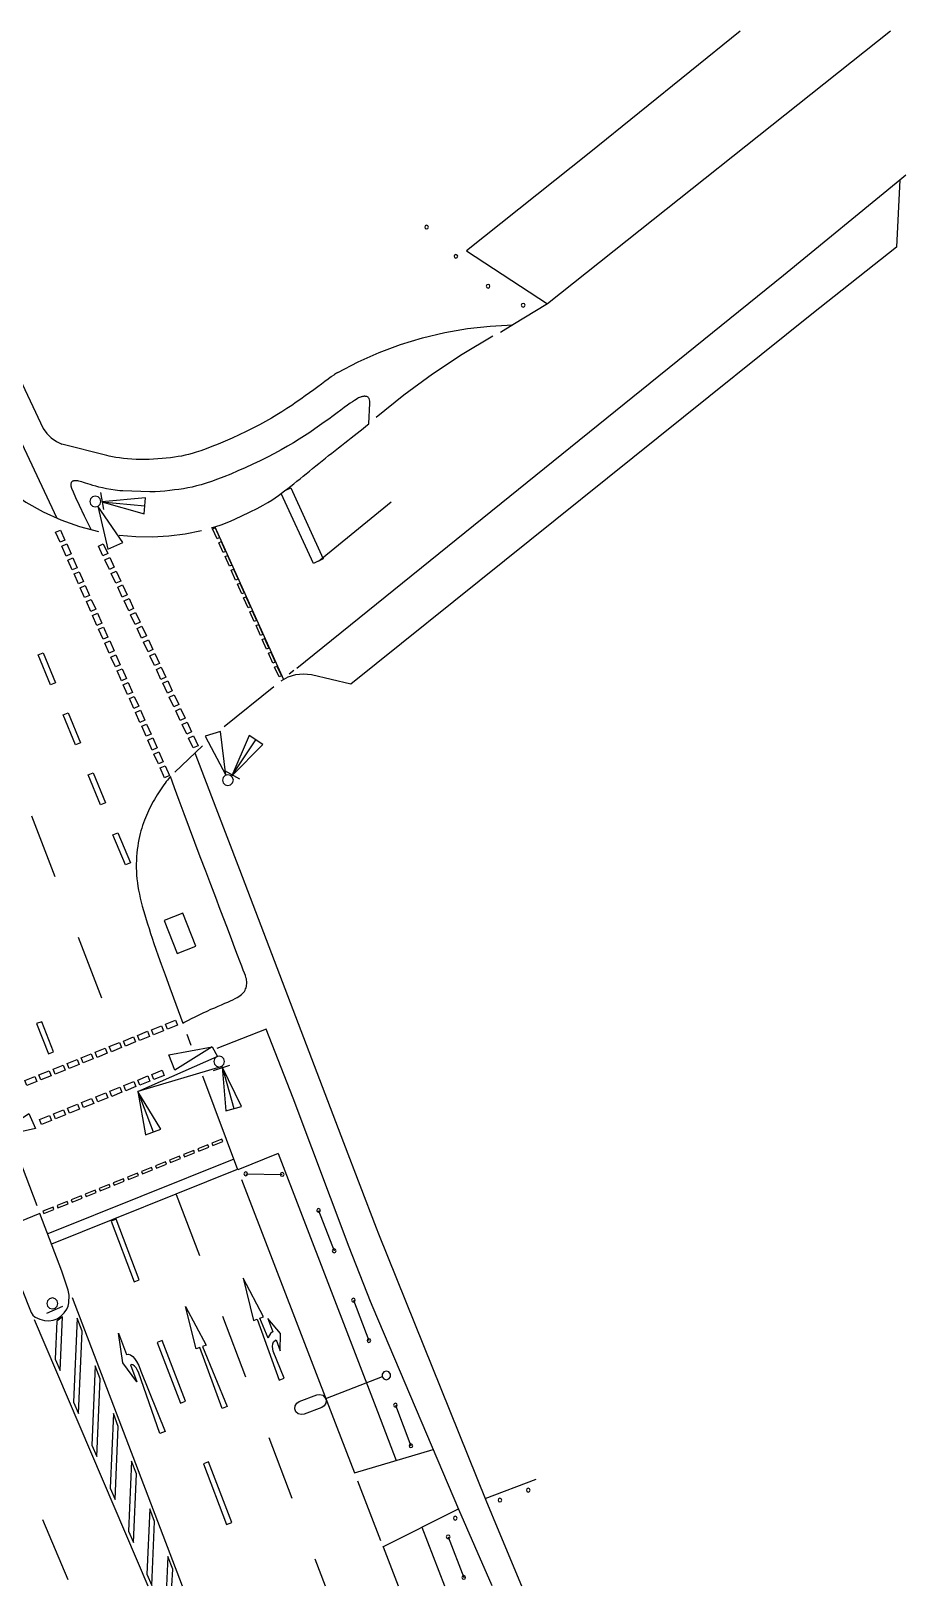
# Model space of a CAD drawing. Header units: inches. Extents: x 567313.8 to 567405.4, y 5937968.2 to 5938040.
# Drawn here: x 567365 to 567405.4, y 5937968.2 to 5938040 of the extents above; entities that cross this region are included whole.
import ezdxf

# ---------------------------------------------------------------- set-up
doc = ezdxf.new("R2010")
doc.units = ezdxf.units.IN
doc.header["$MEASUREMENT"] = 0

msp = doc.modelspace()

# ---------------------------------------------------------------- linework, layer by layer
for points in [[(567397.7633, 5938039.9734), (567390.794, 5938034.3432), (567385.1302, 5938029.837), (567388.8695, 5938027.382)], [(567404.6964, 5938039.9734), (567388.8698, 5938027.3817)], [(567377.2964, 5938010.5682), (567399.751, 5938028.7073), (567405.1249, 5938033.1045)], [(567405.1249, 5938033.1045), (567404.9698, 5938030.0017), (567401.0593, 5938026.904), (567379.7965, 5938009.824), (567377.9825, 5938010.2564)], [(567405.1249, 5938033.1045), (567405.407, 5938033.3317)], [(567383.2896, 5938031.0116), (567383.2285, 5938030.9863), (567383.2032, 5938030.9251), (567383.2285, 5938030.864), (567383.2896, 5938030.8386), (567383.3508, 5938030.864), (567383.3761, 5938030.9251), (567383.3508, 5938030.9863), (567383.2896, 5938031.0116)], [(567384.6391, 5938029.6628), (567384.5779, 5938029.6375), (567384.5526, 5938029.5763), (567384.5779, 5938029.5152), (567384.6391, 5938029.4898), (567384.7003, 5938029.5152), (567384.7256, 5938029.5763), (567384.7003, 5938029.6375), (567384.6391, 5938029.6628)], [(567386.1235, 5938028.2803), (567386.0624, 5938028.255), (567386.037, 5938028.1938), (567386.0624, 5938028.1326), (567386.1235, 5938028.1073), (567386.1847, 5938028.1326), (567386.21, 5938028.1938), (567386.1847, 5938028.255), (567386.1235, 5938028.2803)], [(567388.8698, 5938027.3817), (567387.2732, 5938026.4107)], [(567387.743, 5938027.4036), (567387.6818, 5938027.3783), (567387.6565, 5938027.3171), (567387.6818, 5938027.2559), (567387.7429, 5938027.2306), (567387.8041, 5938027.2559), (567387.8294, 5938027.3171), (567387.8041, 5938027.3782), (567387.743, 5938027.4036)], [(567379.1928, 5938024.2187), (567380.131, 5938024.7053), (567381.0971, 5938025.1338), (567382.0876, 5938025.5026), (567383.0986, 5938025.8102), (567384.1266, 5938026.0557), (567385.1676, 5938026.238), (567386.2177, 5938026.3565), (567387.2732, 5938026.4107), (567386.6964, 5938026.0577)], [(567386.339, 5938025.8952), (567384.9329, 5938025.0486), (567383.567, 5938024.1386), (567382.2442, 5938023.1671), (567380.9672, 5938022.136)], [(567364.3948, 5938024.176), (567365.5944, 5938021.6309)], [(567379.1928, 5938024.2187), (567379.1607, 5938024.1987), (567379.1258, 5938024.1762), (567379.0351, 5938024.1159), (567379.0082, 5938024.0976), (567378.9005, 5938024.0228), (567378.8808, 5938024.0088), (567378.7547, 5938023.918), (567378.7434, 5938023.9098), (567378.5946, 5938023.8005), (567378.434, 5938023.6815), (567378.2614, 5938023.5533), (567378.0783, 5938023.4177), (567377.8866, 5938023.2767), (567377.6876, 5938023.1321), (567377.483, 5938022.9857), (567377.2744, 5938022.8393), (567377.0609, 5938022.6932), (567376.8409, 5938022.5471), (567376.6124, 5938022.4005), (567376.3736, 5938022.2531), (567376.1224, 5938022.1045), (567375.857, 5938021.9542), (567375.5752, 5938021.802), (567375.2748, 5938021.6472), (567374.9592, 5938021.4913), (567374.6347, 5938021.3371), (567374.3079, 5938021.1875), (567373.9853, 5938021.0453), (567373.6735, 5938020.913), (567373.3795, 5938020.7935), (567373.1106, 5938020.6895), (567372.8719, 5938020.603), (567372.661, 5938020.5323), (567372.4729, 5938020.475), (567372.3017, 5938020.4286), (567372.1408, 5938020.3904), (567371.9827, 5938020.358), (567371.8201, 5938020.3294), (567371.647, 5938020.3031), (567371.4632, 5938020.2784), (567371.2729, 5938020.2562), (567371.0781, 5938020.2369), (567370.8801, 5938020.221), (567370.6801, 5938020.2089), (567370.4791, 5938020.2009), (567370.2785, 5938020.1973), (567370.0791, 5938020.1984), (567369.8799, 5938020.2044), (567369.6812, 5938020.2151), (567369.4852, 5938020.2302), (567369.2947, 5938020.249), (567369.1124, 5938020.2712), (567368.9414, 5938020.296), (567368.7849, 5938020.3225), (567368.6459, 5938020.35), (567368.5232, 5938020.378), (567366.4588, 5938020.9124)], [(567363.3098, 5938023.6646), (567366.2213, 5938017.4873)], [(567374.2404, 5938017.3472), (567374.7347, 5938017.5781), (567375.1421, 5938017.775), (567375.4748, 5938017.9432), (567375.7453, 5938018.0878), (567375.9658, 5938018.2141), (567376.1487, 5938018.3274), (567376.3064, 5938018.4328), (567376.4512, 5938018.5356), (567376.5933, 5938018.6401), (567376.7351, 5938018.747), (567376.8767, 5938018.856), (567377.0183, 5938018.967), (567377.1601, 5938019.0797), (567377.3024, 5938019.194), (567377.4453, 5938019.3095), (567377.5891, 5938019.4262), (567377.7338, 5938019.5437), (567377.8795, 5938019.662), (567378.0261, 5938019.7808), (567378.1734, 5938019.9001), (567378.3213, 5938020.0196), (567378.4697, 5938020.1392), (567378.6187, 5938020.2588), (567378.7679, 5938020.3781), (567378.9173, 5938020.4971), (567379.0666, 5938020.6156), (567379.2155, 5938020.7333), (567379.3636, 5938020.85), (567379.5105, 5938020.9657), (567379.656, 5938021.08), (567379.7997, 5938021.1927), (567379.9412, 5938021.3038), (567380.0804, 5938021.413), (567380.2177, 5938021.521), (567380.3538, 5938021.6282), (567380.4894, 5938021.7352), (567380.6223, 5938021.8405), (567380.674, 5938022.8017), (567380.6678, 5938022.8879), (567380.6549, 5938022.9558), (567380.6362, 5938023.0077), (567380.6131, 5938023.0459), (567380.5866, 5938023.0728), (567380.5578, 5938023.0905), (567380.5279, 5938023.1015), (567380.498, 5938023.108), (567380.469, 5938023.1121), (567380.4408, 5938023.1141), (567380.4129, 5938023.114), (567380.3849, 5938023.112), (567380.3565, 5938023.1081), (567380.3273, 5938023.1023), (567380.2969, 5938023.0947), (567380.265, 5938023.0854), (567380.2307, 5938023.074), (567380.1923, 5938023.0591), (567380.1477, 5938023.0388), (567380.0947, 5938023.0112), (567380.0313, 5938022.9746), (567379.9552, 5938022.9271), (567379.8644, 5938022.8668), (567379.7568, 5938022.7919), (567379.6308, 5938022.7012), (567379.4874, 5938022.5959), (567379.3281, 5938022.4779), (567379.1546, 5938022.349), (567378.9685, 5938022.2111), (567378.7713, 5938022.0662), (567378.5646, 5938021.9159), (567378.3499, 5938021.7623), (567378.1284, 5938021.6069), (567377.8991, 5938021.4499), (567377.6604, 5938021.2914), (567377.411, 5938021.1314), (567377.1492, 5938020.9698), (567376.8736, 5938020.8067), (567376.5827, 5938020.6421), (567376.275, 5938020.4758), (567375.9502, 5938020.3085), (567375.6128, 5938020.1418), (567375.2683, 5938019.9782), (567374.9224, 5938019.8198), (567374.5806, 5938019.6691), (567374.2486, 5938019.5282), (567373.932, 5938019.3995), (567373.6364, 5938019.2853), (567373.3658, 5938019.1871), (567373.1175, 5938019.1039), (567372.8874, 5938019.0339), (567372.6711, 5938018.9752), (567372.4644, 5938018.9262), (567372.2631, 5938018.8849), (567372.0629, 5938018.8497), (567371.8596, 5938018.8187), (567371.6498, 5938018.7906), (567371.4335, 5938018.7654), (567371.2118, 5938018.7434), (567370.9854, 5938018.7252), (567370.7553, 5938018.7113), (567370.5225, 5938018.702), (567369.2654, 5938018.7452), (567369.1302, 5938018.7586), (567368.9144, 5938018.7848), (567368.7084, 5938018.8147), (567368.5142, 5938018.8477), (567368.3337, 5938018.8833), (567368.1684, 5938018.921), (567368.0179, 5938018.96), (567367.8815, 5938018.9991), (567367.7581, 5938019.0375), (567367.647, 5938019.0741), (567367.5472, 5938019.1081), (567367.458, 5938019.1382), (567367.3784, 5938019.1637), (567367.3076, 5938019.1837), (567367.245, 5938019.1986), (567367.1897, 5938019.2087), (567367.1411, 5938019.2147), (567367.0985, 5938019.2171), (567367.0612, 5938019.2164), (567367.0284, 5938019.213), (567366.9995, 5938019.2076), (567366.9739, 5938019.2004), (567366.9513, 5938019.1913), (567366.9315, 5938019.1799), (567366.9144, 5938019.1661), (567366.8997, 5938019.1493), (567366.8874, 5938019.1293), (567366.8773, 5938019.1058), (567366.8691, 5938019.0784), (567366.8646, 5938019.0434), (567366.8729, 5938018.9837), (567366.9049, 5938018.8785), (567366.9717, 5938018.7074), (567367.0843, 5938018.4495), (567367.2536, 5938018.0845), (567367.4906, 5938017.5916), (567367.8062, 5938016.9502)], [(567361.5827, 5938021.3709), (567362.1136, 5938020.6371), (567362.7053, 5938019.9515), (567363.3536, 5938019.3191), (567364.0537, 5938018.7445), (567364.8003, 5938018.232), (567365.5881, 5938017.7852), (567366.4113, 5938017.4076), (567367.2638, 5938017.1019), (567368.1394, 5938016.8703)], [(567365.5944, 5938021.6309), (567365.7631, 5938021.4002), (567365.9672, 5938021.2002), (567366.2012, 5938021.0361), (567366.4588, 5938020.9124)], [(567367.9996, 5938018.5098), (567367.8746, 5938018.4764), (567367.7832, 5938018.3849), (567367.7497, 5938018.2599), (567367.7832, 5938018.135), (567367.8746, 5938018.0435), (567367.9996, 5938018.01), (567368.1245, 5938018.0435), (567368.216, 5938018.135), (567368.2495, 5938018.2599), (567368.216, 5938018.3849), (567368.1245, 5938018.4764), (567367.9996, 5938018.5098)], [(567368.2458, 5938018.6741), (567368.3811, 5938017.886)], [(567368.2947, 5938018.2401), (567370.2526, 5938017.6891), (567370.3193, 5938018.4358), (567368.2947, 5938018.2401)], [(567376.7597, 5938018.7659), (567377.0173, 5938018.8841), (567378.5199, 5938015.6065), (567378.0655, 5938015.3982), (567376.5829, 5938018.6324)], [(567368.1221, 5938018.0422), (567368.5794, 5938016.0602), (567369.2663, 5938016.3605), (567368.1221, 5938018.0422)], [(567368.2947, 5938018.2401), (567370.2859, 5938018.0624)], [(567378.2927, 5938015.5023), (567381.652, 5938018.2419)], [(567366.3962, 5938016.9372), (567366.5988, 5938016.4803), (567366.3703, 5938016.379), (567366.1677, 5938016.8359), (567366.3962, 5938016.9372)], [(567369.1023, 5938016.7055), (567369.8634, 5938016.639), (567370.6272, 5938016.6277), (567371.3899, 5938016.6716), (567372.1475, 5938016.7705), (567372.8959, 5938016.9239)], [(567373.3584, 5938017.0474), (567373.8027, 5938017.1876), (567374.2404, 5938017.3472)], [(567373.4147, 5938016.9969), (567373.5242, 5938017.046), (567373.7283, 5938016.5898), (567373.6188, 5938016.5407), (567373.4147, 5938016.9969)], [(567373.5137, 5938017.094), (567376.6798, 5938010.0458)], [(567366.6798, 5938016.2975), (567366.8824, 5938015.8406), (567366.654, 5938015.7393), (567366.4513, 5938016.1962), (567366.6798, 5938016.2975)], [(567368.3512, 5938015.7488), (567368.1388, 5938016.2012), (567368.365, 5938016.3075), (567368.5774, 5938015.8551), (567368.3512, 5938015.7488)], [(567373.7005, 5938016.3583), (567373.81, 5938016.4073), (567374.0141, 5938015.9511), (567373.9046, 5938015.9021), (567373.7005, 5938016.3583)], [(567366.9634, 5938015.6579), (567367.166, 5938015.201), (567366.9376, 5938015.0997), (567366.735, 5938015.5566), (567366.9634, 5938015.6579)], [(567368.6486, 5938015.1155), (567368.4362, 5938015.5679), (567368.6624, 5938015.6741), (567368.8748, 5938015.2217), (567368.6486, 5938015.1155)], [(567373.9861, 5938015.7245), (567374.0956, 5938015.7735), (567374.2997, 5938015.3173), (567374.1902, 5938015.2683), (567373.9861, 5938015.7245)], [(567367.247, 5938015.0182), (567367.4496, 5938014.5613), (567367.2212, 5938014.46), (567367.0186, 5938014.9169), (567367.247, 5938015.0182)], [(567368.9461, 5938014.4821), (567368.7336, 5938014.9345), (567368.9598, 5938015.0408), (567369.1722, 5938014.5884), (567368.9461, 5938014.4821)], [(567374.2719, 5938015.0858), (567374.3813, 5938015.1348), (567374.5855, 5938014.6786), (567374.476, 5938014.6296), (567374.2719, 5938015.0858)], [(567367.5307, 5938014.3786), (567367.7333, 5938013.9217), (567367.5048, 5938013.8204), (567367.3022, 5938014.2773), (567367.5307, 5938014.3786)], [(567369.2435, 5938013.8488), (567369.031, 5938014.3012), (567369.2572, 5938014.4074), (567369.4697, 5938013.955), (567369.2435, 5938013.8488)], [(567374.5577, 5938014.4471), (567374.6671, 5938014.4961), (567374.8713, 5938014.0399), (567374.7618, 5938013.9909), (567374.5577, 5938014.4471)], [(567367.8143, 5938013.7389), (567368.0169, 5938013.2821), (567367.7885, 5938013.1808), (567367.5859, 5938013.6376), (567367.8143, 5938013.7389)], [(567369.5409, 5938013.2154), (567369.3284, 5938013.6678), (567369.5546, 5938013.774), (567369.7671, 5938013.3216), (567369.5409, 5938013.2154)], [(567374.8435, 5938013.8084), (567374.9529, 5938013.8574), (567375.1571, 5938013.4012), (567375.0476, 5938013.3522), (567374.8435, 5938013.8084)], [(567368.098, 5938013.0993), (567368.3005, 5938012.6424), (567368.0721, 5938012.5411), (567367.8695, 5938012.998), (567368.098, 5938013.0993)], [(567369.8383, 5938012.582), (567369.6259, 5938013.0344), (567369.852, 5938013.1407), (567370.0645, 5938012.6883), (567369.8383, 5938012.582)], [(567375.1293, 5938013.1697), (567375.2387, 5938013.2187), (567375.4429, 5938012.7625), (567375.3334, 5938012.7135), (567375.1293, 5938013.1697)], [(567375.4151, 5938012.531), (567375.5245, 5938012.5801), (567375.7287, 5938012.1238), (567375.6192, 5938012.0749), (567375.4151, 5938012.531)], [(567368.3816, 5938012.4597), (567368.5842, 5938012.0028), (567368.3557, 5938011.9015), (567368.1531, 5938012.3583), (567368.3816, 5938012.4597)], [(567370.1357, 5938011.9487), (567369.9233, 5938012.4011), (567370.1495, 5938012.5073), (567370.3619, 5938012.0549), (567370.1357, 5938011.9487)], [(567370.4331, 5938011.3153), (567370.2207, 5938011.7677), (567370.4469, 5938011.874), (567370.6593, 5938011.4216), (567370.4331, 5938011.3153)], [(567375.7009, 5938011.8924), (567375.8103, 5938011.9414), (567376.0145, 5938011.4852), (567375.905, 5938011.4361), (567375.7009, 5938011.8924)], [(567365.5867, 5938011.2756), (567366.1631, 5938009.8914), (567365.9324, 5938009.7954), (567365.356, 5938011.1795), (567365.5867, 5938011.2756)], [(567368.6652, 5938011.82), (567368.8678, 5938011.3631), (567368.6394, 5938011.2618), (567368.4368, 5938011.7187), (567368.6652, 5938011.82)], [(567368.9489, 5938011.1804), (567369.1515, 5938010.7235), (567368.923, 5938010.6221), (567368.7204, 5938011.079), (567368.9489, 5938011.1804)], [(567370.7305, 5938010.682), (567370.5181, 5938011.1344), (567370.7443, 5938011.2406), (567370.9567, 5938010.7882), (567370.7305, 5938010.682)], [(567375.9867, 5938011.2537), (567376.0961, 5938011.3027), (567376.3003, 5938010.8465), (567376.1908, 5938010.7975), (567375.9867, 5938011.2537)], [(567369.2325, 5938010.5407), (567369.4351, 5938010.0838), (567369.2066, 5938009.9825), (567369.0041, 5938010.4394), (567369.2325, 5938010.5407)], [(567371.0279, 5938010.0486), (567370.8155, 5938010.501), (567371.0417, 5938010.6072), (567371.2541, 5938010.1548), (567371.0279, 5938010.0486)], [(567376.2724, 5938010.615), (567376.3819, 5938010.664), (567376.5861, 5938010.2078), (567376.4766, 5938010.1588), (567376.2724, 5938010.615)], [(567377.1552, 5938010.4541), (567376.9519, 5938010.29)], [(567369.5161, 5938009.901), (567369.7187, 5938009.4441), (567369.4903, 5938009.3428), (567369.2877, 5938009.7997), (567369.5161, 5938009.901)], [(567371.3253, 5938009.4152), (567371.1129, 5938009.8676), (567371.3391, 5938009.9739), (567371.5515, 5938009.5215), (567371.3253, 5938009.4152)], [(567376.2338, 5938009.7098), (567373.9433, 5938007.8596)], [(567377.9825, 5938010.2564), (567377.6124, 5938010.2906), (567377.2426, 5938010.2532), (567376.8869, 5938010.1457), (567376.5583, 5938009.972)], [(567369.7998, 5938009.2614), (567370.0024, 5938008.8045), (567369.7739, 5938008.7032), (567369.5713, 5938009.1601), (567369.7998, 5938009.2614)], [(567371.6227, 5938008.7819), (567371.4103, 5938009.2343), (567371.6365, 5938009.3405), (567371.8489, 5938008.8881), (567371.6227, 5938008.7819)], [(567366.7395, 5938008.5073), (567367.316, 5938007.1231), (567367.0853, 5938007.0271), (567366.5088, 5938008.4112), (567366.7395, 5938008.5073)], [(567370.0834, 5938008.6217), (567370.286, 5938008.1649), (567370.0576, 5938008.0636), (567369.855, 5938008.5204), (567370.0834, 5938008.6217)], [(567371.9201, 5938008.1485), (567371.7077, 5938008.6009), (567371.9339, 5938008.7072), (567372.1463, 5938008.2547), (567371.9201, 5938008.1485)], [(567370.367, 5938007.9821), (567370.5696, 5938007.5252), (567370.3412, 5938007.4239), (567370.1386, 5938007.8808), (567370.367, 5938007.9821)], [(567372.2175, 5938007.5152), (567372.0051, 5938007.9676), (567372.2313, 5938008.0738), (567372.4437, 5938007.6214), (567372.2175, 5938007.5152)], [(567373.7765, 5938007.6476), (567373.0621, 5938007.4205), (567374.025, 5938005.6288), (567373.7765, 5938007.6476)], [(567370.6506, 5938007.3425), (567370.8532, 5938006.8856), (567370.6248, 5938006.7843), (567370.4222, 5938007.2412), (567370.6506, 5938007.3425)], [(567372.952, 5938006.9852), (567371.6723, 5938005.7634)], [(567372.515, 5938006.8818), (567372.3025, 5938007.3342), (567372.5287, 5938007.4404), (567372.7412, 5938006.988), (567372.515, 5938006.8818)], [(567374.3052, 5938005.5884), (567375.7229, 5938007.0469), (567375.0983, 5938007.4614), (567374.3052, 5938005.5884)], [(567374.3052, 5938005.5884), (567375.4106, 5938007.2542)], [(567370.9343, 5938006.7028), (567371.1369, 5938006.2459), (567370.9084, 5938006.1446), (567370.7058, 5938006.6015), (567370.9343, 5938006.7028)], [(567372.5984, 5938006.6559), (567373.5618, 5938004.116), (567374.651, 5938001.2757), (567379.4584, 5937988.6643), (567380.9625, 5937984.7329), (567381.0734, 5937984.4512), (567386.0276, 5937972.1638), (567386.6217, 5937970.7102), (567387.6629, 5937968.2018)], [(567367.8924, 5938005.739), (567368.4688, 5938004.3548), (567368.2381, 5938004.2587), (567367.6617, 5938005.6429), (567367.8924, 5938005.739)], [(567371.4694, 5938005.5619), (567371.4254, 5938005.5119), (567371.3779, 5938005.4555), (567371.3279, 5938005.3936), (567371.2754, 5938005.3263), (567371.2206, 5938005.2535), (567371.1635, 5938005.1751), (567371.1042, 5938005.0912), (567371.0433, 5938005.0025), (567370.9812, 5938004.9095), (567370.9185, 5938004.813), (567370.8558, 5938004.7136), (567370.7935, 5938004.6121), (567370.7322, 5938004.509), (567370.6724, 5938004.4051), (567370.6146, 5938004.301), (567370.5588, 5938004.1964), (567370.5049, 5938004.0911), (567370.4531, 5938003.9847), (567370.4031, 5938003.877), (567370.355, 5938003.7678), (567370.3087, 5938003.6566), (567370.2642, 5938003.5432), (567370.2216, 5938003.4272), (567370.1808, 5938003.3083), (567370.142, 5938003.1859), (567370.1054, 5938003.0596), (567370.0711, 5938002.9289), (567370.0391, 5938002.7934), (567370.0096, 5938002.6525), (567369.9828, 5938002.5058), (567369.9588, 5938002.3531), (567369.9379, 5938002.1949), (567369.9204, 5938002.0322), (567369.9066, 5938001.8658), (567369.897, 5938001.6966), (567369.8917, 5938001.5255), (567369.8912, 5938001.3532), (567369.8958, 5938001.1807), (567369.9058, 5938001.0085), (567369.921, 5938000.8363), (567369.9415, 5938000.6634), (567369.9671, 5938000.4891), (567369.9977, 5938000.3128), (567370.0333, 5938000.1336), (567370.0736, 5937999.9511), (567370.1188, 5937999.7645), (567370.1685, 5937999.5733), (567370.2227, 5937999.3772), (567370.281, 5937999.1762), (567370.3432, 5937998.9703), (567370.409, 5937998.7595), (567370.4782, 5937998.5435), (567370.5506, 5937998.3224), (567370.6258, 5937998.0962), (567370.7052, 5937997.8609), (567370.7956, 5937997.5975), (567370.9056, 5937997.2832), (567371.0436, 5937996.8951), (567371.218, 5937996.4104), (567371.4373, 5937995.8063), (567371.71, 5937995.0598), (567372.0306, 5937994.1857), (567372.082, 5937994.2119), (567372.1717, 5937994.2574), (567372.2932, 5937994.3185), (567372.4403, 5937994.3919), (567372.6064, 5937994.4738), (567372.7852, 5937994.5608), (567372.9705, 5937994.6494), (567373.1556, 5937994.7359), (567373.3352, 5937994.8174), (567373.5077, 5937994.8937), (567373.6722, 5937994.9652), (567373.828, 5937995.0322), (567373.9743, 5937995.095), (567374.1105, 5937995.1541), (567374.2357, 5937995.2097), (567374.3492, 5937995.2624), (567374.4506, 5937995.3123), (567374.5403, 5937995.3604), (567374.6192, 5937995.4072), (567374.6881, 5937995.4535), (567374.7478, 5937995.4999), (567374.7991, 5937995.5473), (567374.8429, 5937995.5964), (567374.8799, 5937995.6478), (567374.9109, 5937995.7021), (567374.9363, 5937995.7587), (567374.9564, 5937995.8169), (567374.9714, 5937995.8761), (567374.9817, 5937995.9354), (567374.9876, 5937995.9942), (567374.9894, 5937996.0516), (567374.9873, 5937996.1071), (567374.9814, 5937996.1611), (567374.9699, 5937996.2192), (567374.951, 5937996.2884), (567374.9225, 5937996.3754), (567374.8824, 5937996.4871), (567374.8288, 5937996.6305), (567374.7596, 5937996.8124), (567374.6729, 5937997.0398), (567374.5671, 5937997.3179), (567374.4424, 5937997.6464), (567374.2993, 5937998.0235), (567374.1386, 5937998.4474), (567373.9608, 5937998.9161), (567373.7667, 5937999.428), (567373.5567, 5937999.9811), (567373.3316, 5938000.5736), (567373.0927, 5938001.2019), (567372.8447, 5938001.855), (567372.5929, 5938002.5201), (567372.3425, 5938003.1844), (567372.0991, 5938003.8353), (567371.8678, 5938004.4599), (567371.6541, 5938005.0454), (567371.4694, 5938005.5619)], [(567371.2179, 5938006.0632), (567371.4205, 5938005.6063), (567371.1921, 5938005.505), (567370.9895, 5938005.9618), (567371.2179, 5938006.0632)], [(567374.1201, 5938005.6459), (567373.9951, 5938005.6125), (567373.9037, 5938005.521), (567373.8702, 5938005.396), (567373.9037, 5938005.2711), (567373.9951, 5938005.1796), (567374.1201, 5938005.1461), (567374.245, 5938005.1796), (567374.3365, 5938005.2711), (567374.37, 5938005.396), (567374.3365, 5938005.521), (567374.245, 5938005.6125), (567374.1201, 5938005.6459)], [(567373.9542, 5938005.8484), (567374.651, 5938005.456)], [(567365.0615, 5938003.7501), (567366.1251, 5938000.9463)], [(567369.0453, 5938002.9707), (567369.6217, 5938001.5865), (567369.391, 5938001.4904), (567368.8146, 5938002.8746), (567369.0453, 5938002.9707)], [(567371.1775, 5937998.9139), (567371.7759, 5937997.3877), (567372.6414, 5937997.7271), (567372.043, 5937999.2533), (567371.1775, 5937998.9139)], [(567367.2071, 5937998.1496), (567368.2892, 5937995.3528)], [(567365.5252, 5937994.2468), (567365.2922, 5937994.1565), (567365.8341, 5937992.7584), (567366.0671, 5937992.8487), (567365.5252, 5937994.2468)], [(567370.5933, 5937993.8762), (567371.0571, 5937994.0625), (567371.1502, 5937993.8306), (567370.6864, 5937993.6443), (567370.5933, 5937993.8762)], [(567371.2426, 5937994.1371), (567371.7064, 5937994.3234), (567371.7995, 5937994.0914), (567371.3357, 5937993.9051), (567371.2426, 5937994.1371)], [(567386.3096, 5937968.2018), (567385.5063, 5937970.037), (567384.7768, 5937971.7282), (567380.8173, 5937981.0311), (567380.6939, 5937981.3286), (567379.7209, 5937983.8412), (567377.1308, 5937990.7137), (567375.8847, 5937993.9068), (567373.6124, 5937993.0053)], [(567368.6454, 5937993.0938), (567369.1092, 5937993.2801), (567369.2023, 5937993.0482), (567368.7386, 5937992.8619), (567368.6454, 5937993.0938)], [(567369.2947, 5937993.3546), (567369.7585, 5937993.5409), (567369.8516, 5937993.309), (567369.3879, 5937993.1227), (567369.2947, 5937993.3546)], [(567369.944, 5937993.6154), (567370.4078, 5937993.8017), (567370.5009, 5937993.5698), (567370.0372, 5937993.3835), (567369.944, 5937993.6154)], [(567372.2238, 5937993.6684), (567372.4149, 5937993.1568)], [(567366.6976, 5937992.3113), (567367.1614, 5937992.4976), (567367.2545, 5937992.2657), (567366.7907, 5937992.0794), (567366.6976, 5937992.3113)], [(567367.3469, 5937992.5721), (567367.8106, 5937992.7584), (567367.9038, 5937992.5265), (567367.44, 5937992.3403), (567367.3469, 5937992.5721)], [(567367.9961, 5937992.833), (567368.4599, 5937993.0192), (567368.5531, 5937992.7874), (567368.0893, 5937992.6011), (567367.9961, 5937992.833)], [(567369.9642, 5937991.0291), (567373.618, 5937992.6335)], [(567373.3903, 5937993.0876), (567371.6626, 5937992.0141), (567371.3911, 5937992.7129), (567373.3903, 5937993.0876)], [(567373.3903, 5937993.0876), (567373.6325, 5937992.6394)], [(567373.7184, 5937992.6546), (567373.5935, 5937992.6212), (567373.502, 5937992.5297), (567373.4685, 5937992.4047), (567373.502, 5937992.2798), (567373.5935, 5937992.1883), (567373.7184, 5937992.1548), (567373.8434, 5937992.1883), (567373.9349, 5937992.2798), (567373.9683, 5937992.4047), (567373.9349, 5937992.5297), (567373.8434, 5937992.6212), (567373.7184, 5937992.6546)], [(567365.399, 5937991.7897), (567365.8628, 5937991.976), (567365.9559, 5937991.7441), (567365.4921, 5937991.5578), (567365.399, 5937991.7897)], [(567366.0483, 5937992.0505), (567366.5121, 5937992.2368), (567366.6052, 5937992.0049), (567366.1414, 5937991.8186), (567366.0483, 5937992.0505)], [(567373.7896, 5937992.1652), (567369.9642, 5937991.0291)], [(567370.6133, 5937991.8151), (567371.0771, 5937992.0014), (567371.1702, 5937991.7695), (567370.7065, 5937991.5832), (567370.6133, 5937991.8151)], [(567372.9398, 5937991.7514), (567374.5539, 5937987.4294)], [(567374.1977, 5937992.2215), (567373.4344, 5937991.983)], [(567373.8461, 5937992.1605), (567374.3908, 5937990.2369)], [(567373.8461, 5937992.1605), (567374.0301, 5937990.1348), (567374.7514, 5937990.3391), (567373.8461, 5937992.1605)], [(567364.7497, 5937991.5289), (567365.2135, 5937991.7152), (567365.3066, 5937991.4833), (567364.8428, 5937991.297), (567364.7497, 5937991.5289)], [(567368.6655, 5937991.0327), (567369.1292, 5937991.2189), (567369.2224, 5937990.9871), (567368.7586, 5937990.8008), (567368.6655, 5937991.0327)], [(567369.3147, 5937991.2935), (567369.7785, 5937991.4798), (567369.8717, 5937991.2479), (567369.4079, 5937991.0616), (567369.3147, 5937991.2935)], [(567369.964, 5937991.5543), (567370.4278, 5937991.7406), (567370.5209, 5937991.5087), (567370.0572, 5937991.3224), (567369.964, 5937991.5543)], [(567369.9642, 5937991.0291), (567370.6661, 5937989.1571)], [(567369.9642, 5937991.0291), (567370.3151, 5937989.0255), (567371.0171, 5937989.2888), (567369.9642, 5937991.0291)], [(567366.7176, 5937990.2502), (567367.1814, 5937990.4365), (567367.2745, 5937990.2046), (567366.8107, 5937990.0183), (567366.7176, 5937990.2502)], [(567367.3669, 5937990.511), (567367.8306, 5937990.6973), (567367.9238, 5937990.4654), (567367.46, 5937990.2791), (567367.3669, 5937990.511)], [(567368.0162, 5937990.7718), (567368.48, 5937990.9581), (567368.5731, 5937990.7262), (567368.1093, 5937990.5399), (567368.0162, 5937990.7718)], [(567364.9385, 5937990.0028), (567365.2322, 5937989.3131), (567363.2459, 5937988.8748), (567364.9385, 5937990.0028)], [(567365.419, 5937989.7286), (567365.8828, 5937989.9149), (567365.9759, 5937989.683), (567365.5122, 5937989.4967), (567365.419, 5937989.7286)], [(567366.0683, 5937989.9894), (567366.5321, 5937990.1757), (567366.6252, 5937989.9438), (567366.1614, 5937989.7575), (567366.0683, 5937989.9894)], [(567364.1559, 5937988.757), (567365.3005, 5937985.7654)], [(567372.584, 5937988.1893), (567372.5393, 5937988.3006), (567372.0755, 5937988.1143), (567372.1202, 5937988.003), (567372.584, 5937988.1893)], [(567373.2333, 5937988.4501), (567373.1886, 5937988.5614), (567372.7248, 5937988.3751), (567372.7695, 5937988.2638), (567373.2333, 5937988.4501)], [(567373.8826, 5937988.7109), (567373.8379, 5937988.8222), (567373.3741, 5937988.6359), (567373.4188, 5937988.5246), (567373.8826, 5937988.7109)], [(567374.3887, 5937987.9016), (567365.8077, 5937984.4547)], [(567370.6361, 5937987.4069), (567370.5914, 5937987.5182), (567370.1277, 5937987.3319), (567370.1724, 5937987.2206), (567370.6361, 5937987.4069)], [(567371.2854, 5937987.6677), (567371.2407, 5937987.779), (567370.7769, 5937987.5927), (567370.8216, 5937987.4814), (567371.2854, 5937987.6677)], [(567371.9347, 5937987.9285), (567371.89, 5937988.0398), (567371.4262, 5937987.8535), (567371.4709, 5937987.7422), (567371.9347, 5937987.9285)], [(567376.4325, 5937988.1572), (567374.5764, 5937987.4139)], [(567376.4325, 5937988.1572), (567381.0162, 5937976.2464), (567381.8862, 5937973.987)], [(567365.9863, 5937983.9878), (567374.5682, 5937987.4352)], [(567368.6883, 5937986.6244), (567368.6436, 5937986.7357), (567368.1798, 5937986.5494), (567368.2245, 5937986.4381), (567368.6883, 5937986.6244)], [(567369.3376, 5937986.8852), (567369.2929, 5937986.9965), (567368.8291, 5937986.8102), (567368.8738, 5937986.6989), (567369.3376, 5937986.8852)], [(567369.9869, 5937987.146), (567369.9422, 5937987.2573), (567369.4784, 5937987.071), (567369.5231, 5937986.9597), (567369.9869, 5937987.146)], [(567374.7531, 5937986.9548), (567379.1504, 5937975.5283), (567379.9643, 5937973.4146), (567383.5978, 5937974.4968)], [(567374.9415, 5937987.3098), (567374.8804, 5937987.2845), (567374.855, 5937987.2233), (567374.8804, 5937987.1622), (567374.9415, 5937987.1368), (567375.0027, 5937987.1622), (567375.028, 5937987.2233), (567375.0027, 5937987.2845), (567374.9415, 5937987.3098)], [(567374.9415, 5937987.2233), (567376.6237, 5937987.196)], [(567376.6237, 5937987.2825), (567376.5626, 5937987.2571), (567376.5372, 5937987.196), (567376.5625, 5937987.1348), (567376.6237, 5937987.1095), (567376.6849, 5937987.1348), (567376.7102, 5937987.196), (567376.6849, 5937987.2571), (567376.6237, 5937987.2825)], [(567367.3897, 5937986.1028), (567367.345, 5937986.2141), (567366.8812, 5937986.0278), (567366.9259, 5937985.9165), (567367.3897, 5937986.1028)], [(567368.039, 5937986.3636), (567367.9943, 5937986.4749), (567367.5305, 5937986.2886), (567367.5752, 5937986.1773), (567368.039, 5937986.3636)], [(567371.7356, 5937986.263), (567372.8015, 5937983.4601)], [(567363.5528, 5937984.6285), (567363.7087, 5937984.2371), (567364.5955, 5937981.9381), (567365.0419, 5937980.8186), (567365.1147, 5937980.7019), (567365.22, 5937980.6133), (567365.4315, 5937980.5104), (567365.6581, 5937980.4468), (567365.8601, 5937980.4323), (567366.0604, 5937980.4631), (567366.2457, 5937980.5368), (567366.4097, 5937980.6504), (567366.5572, 5937980.8018), (567366.6794, 5937980.9742), (567366.7435, 5937981.1141), (567366.7761, 5937981.2644), (567366.7868, 5937981.624), (567366.7494, 5937981.8487), (567366.459, 5937982.7282), (567365.4455, 5937985.3863), (567363.5475, 5937984.6263)], [(567366.0911, 5937985.5811), (567366.0464, 5937985.6924), (567365.5826, 5937985.5061), (567365.6273, 5937985.3948), (567366.0911, 5937985.5811)], [(567366.7404, 5937985.842), (567366.6957, 5937985.9533), (567366.2319, 5937985.767), (567366.2766, 5937985.6557), (567366.7404, 5937985.842)], [(567378.3039, 5937985.6246), (567378.2428, 5937985.5993), (567378.2174, 5937985.5381), (567378.2428, 5937985.477), (567378.3039, 5937985.4516), (567378.3651, 5937985.477), (567378.3904, 5937985.5381), (567378.3651, 5937985.5993), (567378.3039, 5937985.6246)], [(567378.3039, 5937985.5381), (567379.0218, 5937983.6688)], [(567368.9567, 5937985.1337), (567368.7232, 5937985.0447), (567369.7902, 5937982.2422), (567370.0238, 5937982.3311), (567368.9567, 5937985.1337)], [(567379.0218, 5937983.7553), (567378.9606, 5937983.7299), (567378.9353, 5937983.6688), (567378.9606, 5937983.6076), (567379.0218, 5937983.5823), (567379.0829, 5937983.6076), (567379.1083, 5937983.6688), (567379.083, 5937983.7299), (567379.0218, 5937983.7553)], [(567376.3384, 5937979.5546), (567376.5317, 5937979.0491), (567376.5439, 5937979.8565), (567375.9603, 5937980.5429), (567376.1972, 5937979.9236), (567376.1624, 5937979.9084), (567376.0885, 5937979.8554), (567376.0319, 5937979.7804), (567376.0103, 5937979.7267), (567375.9704, 5937979.6308), (567375.5917, 5937980.5625), (567375.7667, 5937980.6294), (567374.8192, 5937982.4074), (567375.2999, 5937980.4509), (567375.475, 5937980.5178), (567376.4879, 5937977.6946), (567376.7213, 5937977.7839), (567376.2144, 5937979.0307), (567376.1837, 5937979.257), (567376.1848, 5937979.3786), (567376.2279, 5937979.4752), (567376.316, 5937979.545), (567376.3384, 5937979.5546)], [(567366.4778, 5937981.1027), (567365.7454, 5937980.7817)], [(567366.0166, 5937981.4919), (567365.8917, 5937981.4585), (567365.8002, 5937981.367), (567365.7667, 5937981.242), (567365.8002, 5937981.1171), (567365.8916, 5937981.0256), (567366.0166, 5937980.9921), (567366.1415, 5937981.0256), (567366.233, 5937981.1171), (567366.2665, 5937981.242), (567366.233, 5937981.367), (567366.1416, 5937981.4585), (567366.0166, 5937981.4919)], [(567366.9372, 5937981.514), (567372.0086, 5937968.2019)], [(567372.1634, 5937981.0926), (567373.1172, 5937979.3179), (567372.9424, 5937979.2504), (567374.0817, 5937976.4757), (567373.8486, 5937976.3856), (567372.8258, 5937979.2053), (567372.651, 5937979.1377), (567372.1634, 5937981.0926)], [(567379.9079, 5937981.4795), (567379.8467, 5937981.4541), (567379.8214, 5937981.393), (567379.8467, 5937981.3318), (567379.9079, 5937981.3065), (567379.969, 5937981.3318), (567379.9944, 5937981.393), (567379.969, 5937981.4541), (567379.9079, 5937981.4795)], [(567379.9079, 5937981.393), (567380.6257, 5937979.5236)], [(567365.1778, 5937980.4961), (567370.4155, 5937968.2019)], [(567366.226, 5937980.4264), (567366.1501, 5937978.6734), (567366.3772, 5937978.1405), (567366.4849, 5937980.6293), (567366.226, 5937980.4264)], [(567367.163, 5937980.5532), (567366.9957, 5937976.6889), (567367.2228, 5937976.156), (567367.3875, 5937979.9628), (567367.163, 5937980.5532)], [(567373.8676, 5937980.6572), (567374.9336, 5937977.8543)], [(567369.0759, 5937979.8618), (567369.4443, 5937978.879), (567369.5185, 5937978.892), (567369.6174, 5937978.8701), (567369.7261, 5937978.7861), (567369.8036, 5937978.6985), (567369.9025, 5937978.5584), (567370.0054, 5937978.3724), (567370.1069, 5937978.1132), (567371.2178, 5937975.3271), (567371.1008, 5937975.2832), (567370.9838, 5937975.2394), (567370.4869, 5937976.6544), (567369.9899, 5937978.0694), (567369.9345, 5937978.1815), (567369.8769, 5937978.2687), (567369.8088, 5937978.3476), (567369.7327, 5937978.4052), (567369.6569, 5937978.4199), (567369.6197, 5937978.411), (567369.9178, 5937977.6153), (567369.2687, 5937978.4929), (567369.0759, 5937979.8618)], [(567380.6257, 5937979.6101), (567380.5646, 5937979.5848), (567380.5392, 5937979.5236), (567380.5646, 5937979.4625), (567380.6257, 5937979.4371), (567380.6869, 5937979.4625), (567380.7122, 5937979.5236), (567380.6869, 5937979.5848), (567380.6257, 5937979.6101)], [(567371.0909, 5937979.5286), (567370.8573, 5937979.4397), (567371.9244, 5937976.6372), (567372.1579, 5937976.7261), (567371.0909, 5937979.5286)], [(567367.9993, 5937978.3547), (567367.8413, 5937974.7044), (567368.0684, 5937974.1715), (567368.2239, 5937977.7644), (567367.9993, 5937978.3547)], [(567381.4272, 5937978.1192), (567381.3096, 5937978.081), (567381.237, 5937977.9811), (567381.237, 5937977.8575), (567381.3096, 5937977.7576), (567381.4271, 5937977.7194), (567381.5446, 5937977.7576), (567381.6173, 5937977.8575), (567381.6173, 5937977.9811), (567381.5447, 5937978.081), (567381.4272, 5937978.1192)], [(567381.2405, 5937977.8476), (567378.6279, 5937976.8437)], [(567378.4483, 5937976.4401), (567377.6319, 5937976.1263), (567377.4943, 5937976.1066), (567377.3618, 5937976.1485), (567377.2605, 5937976.2438), (567377.2107, 5937976.3736), (567377.2221, 5937976.5121), (567377.2924, 5937976.632), (567377.4078, 5937976.7095), (567378.2243, 5937977.0232), (567378.3619, 5937977.043), (567378.4945, 5937977.001), (567378.5957, 5937976.9058), (567378.6455, 5937976.776), (567378.6342, 5937976.6374), (567378.5638, 5937976.5175), (567378.4483, 5937976.4401)], [(567368.8356, 5937976.1563), (567368.6869, 5937972.7199), (567368.9139, 5937972.187), (567369.0602, 5937975.5659), (567368.8356, 5937976.1563)], [(567381.8462, 5937976.6306), (567381.7851, 5937976.6053), (567381.7597, 5937976.5442), (567381.7851, 5937976.483), (567381.8462, 5937976.4577), (567381.9074, 5937976.483), (567381.9327, 5937976.5442), (567381.9074, 5937976.6053), (567381.8462, 5937976.6306)], [(567381.8462, 5937976.5442), (567382.5641, 5937974.6748)], [(567375.9996, 5937975.0514), (567377.0656, 5937972.2485)], [(567382.5641, 5937974.7613), (567382.5029, 5937974.736), (567382.4776, 5937974.6748), (567382.5029, 5937974.6137), (567382.5641, 5937974.5883), (567382.6252, 5937974.6137), (567382.6506, 5937974.6748), (567382.6253, 5937974.736), (567382.5641, 5937974.7613)], [(567369.6719, 5937973.9578), (567369.5325, 5937970.7354), (567369.7595, 5937970.2026), (567369.8965, 5937973.3675), (567369.6719, 5937973.9578)], [(567373.225, 5937973.9236), (567372.9915, 5937973.8347), (567374.0585, 5937971.0322), (567374.2921, 5937971.1212), (567373.225, 5937973.9236)], [(567385.9968, 5937972.2401), (567388.3426, 5937973.1233)], [(567380.1055, 5937973.0482), (567381.1646, 5937970.3005)], [(567387.981, 5937972.7075), (567387.9198, 5937972.6821), (567387.8945, 5937972.621), (567387.9198, 5937972.5598), (567387.981, 5937972.5345), (567388.0421, 5937972.5598), (567388.0675, 5937972.621), (567388.0421, 5937972.6821), (567387.981, 5937972.7075)], [(567370.5083, 5937971.7594), (567370.378, 5937968.751), (567370.6051, 5937968.2181), (567370.7328, 5937971.169), (567370.5083, 5937971.7594)], [(567381.2729, 5937970.0048), (567384.7607, 5937971.766)], [(567386.6726, 5937972.2499), (567386.6115, 5937972.2246), (567386.5861, 5937972.1635), (567386.6114, 5937972.1023), (567386.6726, 5937972.077), (567386.7338, 5937972.1023), (567386.7591, 5937972.1635), (567386.7338, 5937972.2246), (567386.6726, 5937972.2499)], [(567365.5615, 5937971.2621), (567366.736, 5937968.5029)], [(567384.6119, 5937971.4166), (567384.5507, 5937971.3913), (567384.5254, 5937971.3302), (567384.5507, 5937971.269), (567384.6119, 5937971.2437), (567384.6731, 5937971.269), (567384.6984, 5937971.3302), (567384.6731, 5937971.3913), (567384.6119, 5937971.4166)], [(567383.0713, 5937970.9129), (567384.1179, 5937968.2018)], [(567384.2848, 5937970.5506), (567384.2236, 5937970.5253), (567384.1983, 5937970.4641), (567384.2236, 5937970.403), (567384.2848, 5937970.3777), (567384.3459, 5937970.403), (567384.3713, 5937970.4641), (567384.3459, 5937970.5253), (567384.2848, 5937970.5506)], [(567384.2848, 5937970.4641), (567385.0026, 5937968.5948)], [(567371.5359, 5937968.2019), (567371.5691, 5937968.9706), (567371.3446, 5937969.5609), (567371.2857, 5937968.2019)], [(567381.2776, 5937970.0072), (567381.9738, 5937968.2018)], [(567378.1316, 5937969.4455), (567378.6047, 5937968.2019)], [(567385.0026, 5937968.6813), (567384.9415, 5937968.6559), (567384.9162, 5937968.5948), (567384.9415, 5937968.5336), (567385.0026, 5937968.5083), (567385.0638, 5937968.5336), (567385.0891, 5937968.5948), (567385.0638, 5937968.6559), (567385.0026, 5937968.6813)]]:
    msp.add_lwpolyline(points)

doc.saveas('drawing.dxf')
